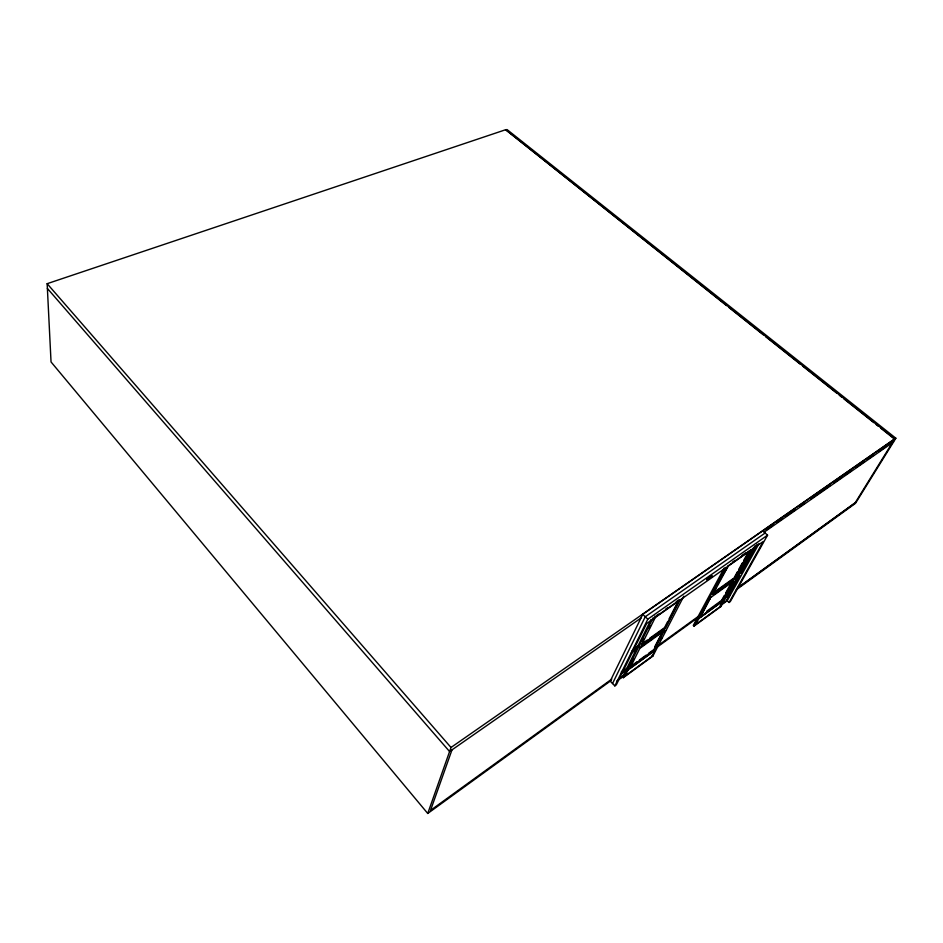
<?xml version="1.0" encoding="UTF-8"?>
<svg xmlns="http://www.w3.org/2000/svg" width="943" height="943" viewBox="0 0 943 943"><rect width="100%" height="100%" fill="white"/><g stroke="black" fill="none" stroke-linecap="round" stroke-linejoin="round"><path stroke-width="1.41" d="M707.109 579.886L707.226 578.519L711.494 575.525L712.319 576.291L707.109 579.886L708.052 579.285L707.226 578.519M726.534 305.603L505.66 129.721L894.73 438.849L855.065 502.996L738.463 587.489M505.66 129.721L47.15 283.69L51.04 361.947L427.745 813.467L451.013 747.481L894.73 438.849M451.98 749.874L430.527 810.391L611.807 679.066M642.914 614.011L610.215 681.164L614.848 685.903L616.333 684.818L646.639 623.547L763.241 541.482L729.045 602.494L726.405 600.031M612.526 683.534L645.271 616.746L765.138 533.007M614.848 685.903L647.782 619.197L767.578 535.164L762.71 530.85M651.071 619.504L622.533 676.921L623.311 677.711L652.851 656.163L683.816 596.165M623.311 677.711L653.193 617.7M630.113 666.642L633.849 659.169M642.678 641.476L643.986 638.847M649.232 628.356L650.54 625.739M655.538 616.958L641.122 645.802L665.334 628.462L680.174 599.63L655.538 616.958L654.713 616.156M654.913 646.438L661.951 632.729M649.55 638.411L664.544 627.684L667.762 621.413M669.047 618.903L678.064 601.351M662.988 631.869L653.381 650.564L630.631 667.066M679.113 600.491L664.945 628.073L641.877 644.588M653.77 650.941L664.025 631.008L639.849 648.348L629.877 668.281L653.77 650.941L652.992 650.175L648.442 653.475M724.224 568.016L693.282 625.409L694.048 626.128L720.876 606.561L753.374 548.036M694.802 623.853L697.36 619.115M694.048 626.128L725.721 567.486M700.272 616.545L711.046 596.624L700.649 616.911L721.961 600.809L732.959 580.912M712.814 594.444L728.397 565.694L750.652 550.028L734.762 578.731L712.814 594.444L715.808 587.831M717.163 585.332L720.546 579.073M721.902 576.574L728.397 565.694M706.731 611.217L721.572 600.455L724.33 595.481M725.697 592.994L731.886 581.796M737.426 571.776L733.972 578.012L734.762 578.731M738.805 569.277L742.259 563.042M743.638 560.543L747.775 553.046M749.555 550.912L734.373 578.377L712.425 594.078M700.649 616.911L722.338 601.163L733.359 581.265L711.446 596.99M728.585 593.371L732.735 585.909M734.114 583.422L738.263 575.961M741.057 570.928L743.131 567.191M744.522 564.692L754.919 545.985M725.898 596.695L728.279 594.962L738.652 576.314M755.319 546.339L740.75 572.531L738.463 574.169M725.084 597.909L728.656 595.316L739.725 575.43L737.45 577.057M736.566 576.161L741.139 572.884L757.111 544.205M759.091 543.498L727.159 600.738L721.383 604.946M767.578 535.164L730.306 601.563L729.045 602.494M736.33 589.729L855.478 503.338L895.85 438.224L507.004 129.533L505.589 130.016M711.494 575.525L709.454 578.236L712.319 576.291M616.698 681.176L623.594 676.155M618.49 679.396L623.24 675.942M720.617 605.064L726.405 600.844L729.705 594.939L725.061 598.31M621.343 671.781L624.785 669.282M658.32 645.366L698.869 615.991M738.228 587.489L855.101 502.819M621.732 672.17L627.472 668.009M427.745 813.467L611.229 680.433M620.965 673.408L627.861 668.398M630.172 666.736L637.067 661.727M639.342 660.076L646.167 655.126M656.505 647.605L698.209 617.37M699.883 616.18L702.17 614.518M621.319 673.55L627.036 669.412M632.741 651.401L636.23 648.902M630.808 653.464L636.631 649.291M639.448 647.959L645.201 643.833M647.511 642.183L652.12 638.871M654.418 637.22L662.481 631.445M714.511 594.137L719.12 590.837M721.43 589.175L729.505 583.387M632.836 649.68L638.659 645.519M632.069 650.918L639.059 645.908M641.393 644.246L647.24 640.061M715.501 591.237L733.135 578.613M656.293 615.732L658.638 614.082M665.687 609.131L668.033 607.481M676.237 601.705L678.583 600.054M732.676 562.028L735.021 560.378M742.047 555.439L745.559 552.963M895.85 438.224L642.772 614.294L647.782 619.197M766.199 530.013L773.449 524.956M777.079 522.434L783.114 518.226M785.531 516.54L795.197 509.809M800.029 506.438L804.862 503.067M810.897 498.859L830.229 485.386M833.86 482.863L842.311 476.969M844.728 475.284L851.977 470.239M855.607 467.704L864.059 461.811M867.69 459.288L873.725 455.08M878.558 451.709L885.807 446.664M888.223 444.978L891.842 442.456M640.91 618.101L449.587 751.536L47.386 288.44M764.243 532.1L893.575 441.902M728.845 307.43L763.37 334.871M765.669 336.698L800.194 364.139M802.493 365.967L837.019 393.396M839.317 395.235L841.616 397.062M843.926 398.889L873.843 422.664M876.141 424.491L878.44 426.319M880.75 428.157L894.553 439.132M740.361 572.177L741.139 572.884M721.572 600.455L722.338 601.163M720.122 605.854L720.876 606.561M664.544 627.684L665.334 628.462M652.085 655.409L652.851 656.163M47.15 283.69L451.013 747.481M661.68 638.034L660.218 639.531L661.68 638.034M665.522 630.572L664.061 632.081L665.522 630.572M705.741 606.255L704.338 607.705L705.741 606.255M709.773 598.817L708.358 600.267L709.773 598.817M627.955 670.084L625.009 676.001L652.037 656.293L655.09 650.375L627.955 670.084M698.763 618.667L695.557 624.584L720.122 606.679L723.399 600.774L698.763 618.667"/></g></svg>
